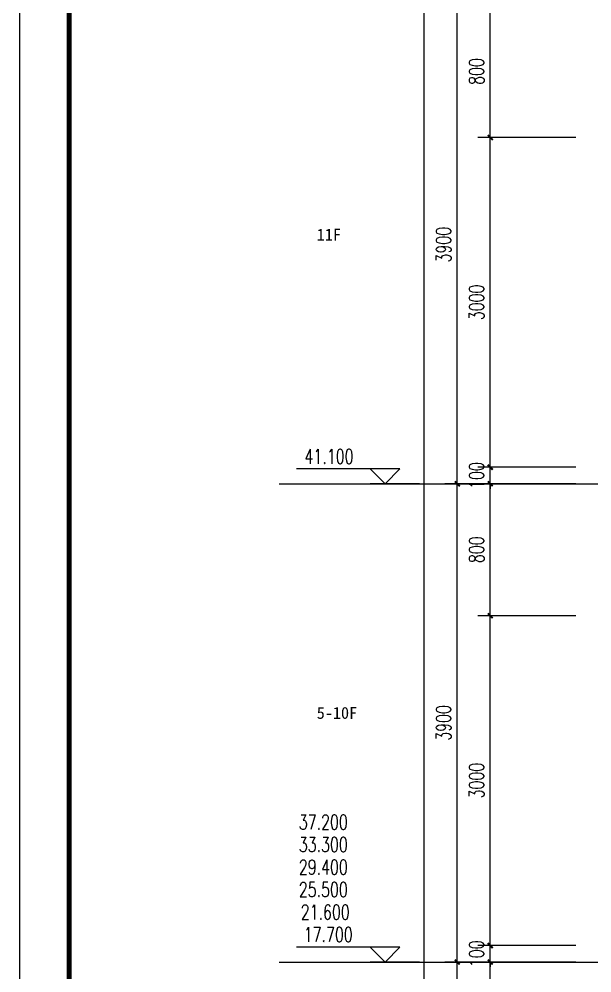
# Model space of a CAD drawing. Extents: x 1738711 to 2346805, y 1189731 to 2516152.
# Drawn here: x 1897829 to 1901301, y 1233528 to 1239312 of the extents above; entities that cross this region are included whole.
import ezdxf
from ezdxf.enums import TextEntityAlignment as Align

# ---------------------------------------------------------------- set-up
doc = ezdxf.new("R2010")
doc.units = 0
doc.header["$LTSCALE"] = 1000
doc.header["$MEASUREMENT"] = 0
for name, color, linetype in [('DIM_ELEV', 3, 'Continuous'), ('DOTE', 1, 'Continuous'), ('PUB_DIM', 3, 'Continuous'), ('PUB_TEXT', 7, 'Continuous'), ('TK', 4, 'Continuous')]:
    doc.layers.add(name, color=color, linetype=linetype)
doc.styles.add('_TCH_DIM', font='SIMPLEX', dxfattribs={"bigfont": 'GBCBIG'})
doc.styles.add('_TCH_DIM_T3', font='SIMPLEX', dxfattribs={"width": 0.705882, "bigfont": 'GBCBIG'})
doc.styles.add('STW', font='simhei_0.ttf')
doc.styles.add('宋体', font='SIMSUN.TTF', dxfattribs={"width": 0.75})
doc.dimstyles.new('_TCH_ARCH&&30', dxfattribs={"dimtxt": 89.25, "dimasz": 30, "dimexe": 75, "dimexo": 90, "dimgap": 37.875, "dimtad": 1, "dimdec": 0, "dimzin": 0, "dimdsep": 46, "dimtxsty": '_TCH_DIM_T3', "dimblk": 'ARCHTICK', "dimcen": 0.09, "dimclrt": 7, "dimazin": 2, "dimtfac": 1, "dimtdec": 0, "dimtix": 1, "dimtmove": 2, "dimatfit": 3, "dimfxl": 20, "dimtolj": 1, "dimtzin": 0, "dimarcsym": 0})

# ---------------------------------------------------------------- blocks, each defined once
blk = doc.blocks.new('hjashrtahreahe')
at = {"layer": 'TK', "color": 7, "const_width": 25}
blk.add_lwpolyline([(0, 59400), (84100, 59400), (84100, 0), (0, 0)], close=True, dxfattribs=at)
at = {"layer": 'TK', "color": 3, "const_width": 100}
blk.add_lwpolyline([(2500, 1000), (2500, 58400), (83100, 58400), (83100, 1000)], close=True, dxfattribs=at)
at = {"layer": 'TK', "style": '宋体', "width": 0.75}
for tag, height, p in [('项目负责人', 350, (6003, 57089)), ('专业负责人', 350, (6003, 56224)), ('设计人', 350, (6003, 55419)), ('版号1', 250, (77304, 22193)), ('时间1', 250, (82405, 22193)), ('版号2', 250, (77304, 21593)), ('时间2', 250, (82405, 21593)), ('版号3', 250, (77304, 20993)), ('时间3', 250, (82405, 20993)), ('建筑会签', 0.0001, (78978, 2403)), ('电气会签', 0.0001, (82128, 2403)), ('结构会签', 0.0001, (78978, 1803)), ('暖通会签', 0.0001, (82128, 1803)), ('给排水会签', 0.0001, (78978, 1250)), ('智能化会签', 0.0001, (82128, 1250))]:
    blk.add_attdef(tag, text='', height=height, dxfattribs=at).set_placement(p, align=Align.CENTER)
for tag, p in [('合作设计单位', (80816, 48986)), ('版号说明1', (79854, 22318)), ('版号说明2', (79854, 21718)), ('版号说明3', (79854, 21118)), ('浙江绿储科技有限公司', (80545, 16036)), ('百兆瓦级集中式熔盐储能关键', (80545, 14953)), ('设备研发及制造基地项目', (80545, 14603)), ('1#研发楼', (80545, 13636)), ('图名', (80545, 12436)), ('工程编号', (78978, 11461)), ('子项编号', (82128, 11461)), ('建筑', (78978, 10711)), ('图号', (82128, 10711)), ('施工图', (78978, 9961)), ('2023.03', (82128, 9961)), ('审定', (79353, 8461)), ('审核', (79353, 7711)), ('工程负责', (79353, 6961)), ('专业负责', (79353, 6211)), ('设计', (79353, 5461)), ('制图', (79353, 4711)), ('校对', (79353, 3961))]:
    blk.add_attdef(tag, text='', height=250, dxfattribs=at).set_placement(p, align=Align.MIDDLE_CENTER)
blk = doc.blocks.new('_ArchTick')
at = {"color": 0, "linetype": 'ByBlock', "const_width": 0.4}
blk.add_lwpolyline([(-0.5, -0.5), (0.5, 0.5)], dxfattribs=at)
blk = doc.blocks.new('*D1946')
at = {"layer": 'Defpoints', "color": 0, "transparency": 16777216}
for p in [(1900685, 1233594.4), (1901294.1, 1233594.4), (1901294.1, 1232794.4)]:
    blk.add_point(p, dxfattribs=at)
at = {"layer": 'PUB_DIM', "color": 0, "lineweight": -2, "transparency": 16777216}
for p, q in [((1901204.1, 1233594.4), (1900610, 1233594.4)), ((1900685, 1232794.4), (1900685, 1233594.4)), ((1901204.1, 1232794.4), (1900610, 1232794.4))]:
    blk.add_line(p, q, dxfattribs=at)
at = {"layer": 'PUB_DIM', "color": 0, "lineweight": -2, "transparency": 16777216, "xscale": 30, "yscale": 30, "zscale": 30}
for p, rotation in [((1900685, 1233594.4), 90), ((1900685, 1232794.4), 270)]:
    blk.add_blockref('_ArchTick', p, dxfattribs=dict(at, rotation=rotation))
at = {"layer": 'PUB_DIM', "color": 7, "transparency": 16777216, "insert": (1900602.5, 1233194.4), "char_height": 89.25, "attachment_point": 5, "rotation": 90, "style": '_TCH_DIM_T3'}
blk.add_mtext('\\A1;800', dxfattribs=at)
blk = doc.blocks.new('*D1947')
at = {"layer": 'Defpoints', "color": 0, "transparency": 16777216}
for p in [(1900685, 1233694.4), (1901294.1, 1233694.4), (1901294.1, 1233594.4)]:
    blk.add_point(p, dxfattribs=at)
at = {"layer": 'PUB_DIM', "color": 0, "lineweight": -2, "transparency": 16777216}
for p, q in [((1901204.1, 1233694.4), (1900610, 1233694.4)), ((1900685, 1233694.4), (1900685, 1233724.4)), ((1900685, 1233594.4), (1900685, 1233694.4)), ((1901204.1, 1233594.4), (1900610, 1233594.4)), ((1900685, 1233594.4), (1900685, 1233564.4))]:
    blk.add_line(p, q, dxfattribs=at)
at = {"layer": 'PUB_DIM', "color": 0, "lineweight": -2, "transparency": 16777216, "xscale": 30, "yscale": 30, "zscale": 30}
for p, rotation in [((1900685, 1233694.4), 270), ((1900685, 1233594.4), 90)]:
    blk.add_blockref('_ArchTick', p, dxfattribs=dict(at, rotation=rotation))
at = {"layer": 'PUB_DIM', "color": 7, "transparency": 16777216, "insert": (1900602.5, 1233644.4), "char_height": 89.25, "attachment_point": 5, "rotation": 90, "style": '_TCH_DIM_T3'}
blk.add_mtext('\\A1;100', dxfattribs=at)
blk = doc.blocks.new('*D1948')
at = {"layer": 'Defpoints', "color": 0, "transparency": 16777216}
for p in [(1900685, 1235694.4), (1901294.1, 1235694.4), (1901294.1, 1233694.4)]:
    blk.add_point(p, dxfattribs=at)
at = {"layer": 'PUB_DIM', "color": 0, "lineweight": -2, "transparency": 16777216}
for p, q in [((1901204.1, 1235694.4), (1900610, 1235694.4)), ((1900685, 1233694.4), (1900685, 1235694.4)), ((1901204.1, 1233694.4), (1900610, 1233694.4))]:
    blk.add_line(p, q, dxfattribs=at)
at = {"layer": 'PUB_DIM', "color": 0, "lineweight": -2, "transparency": 16777216, "xscale": 30, "yscale": 30, "zscale": 30}
for p, rotation in [((1900685, 1235694.4), 90), ((1900685, 1233694.4), 270)]:
    blk.add_blockref('_ArchTick', p, dxfattribs=dict(at, rotation=rotation))
at = {"layer": 'PUB_DIM', "color": 7, "transparency": 16777216, "insert": (1900602.5, 1234694.4), "char_height": 89.25, "attachment_point": 5, "rotation": 90, "style": '_TCH_DIM_T3'}
blk.add_mtext('\\A1;3000', dxfattribs=at)
blk = doc.blocks.new('*D1949')
at = {"layer": 'Defpoints', "color": 0, "transparency": 16777216}
for p in [(1900685, 1236494.4), (1901294.1, 1236494.4), (1901294.1, 1235694.4)]:
    blk.add_point(p, dxfattribs=at)
at = {"layer": 'PUB_DIM', "color": 0, "lineweight": -2, "transparency": 16777216}
for p, q in [((1901204.1, 1236494.4), (1900610, 1236494.4)), ((1900685, 1235694.4), (1900685, 1236494.4)), ((1901204.1, 1235694.4), (1900610, 1235694.4))]:
    blk.add_line(p, q, dxfattribs=at)
at = {"layer": 'PUB_DIM', "color": 0, "lineweight": -2, "transparency": 16777216, "xscale": 30, "yscale": 30, "zscale": 30}
for p, rotation in [((1900685, 1236494.4), 90), ((1900685, 1235694.4), 270)]:
    blk.add_blockref('_ArchTick', p, dxfattribs=dict(at, rotation=rotation))
at = {"layer": 'PUB_DIM', "color": 7, "transparency": 16777216, "insert": (1900602.5, 1236094.4), "char_height": 89.25, "attachment_point": 5, "rotation": 90, "style": '_TCH_DIM_T3'}
blk.add_mtext('\\A1;800', dxfattribs=at)
blk = doc.blocks.new('*D1950')
at = {"layer": 'Defpoints', "color": 0, "transparency": 16777216}
for p in [(1900685, 1236594.4), (1901294.1, 1236594.4), (1901294.1, 1236494.4)]:
    blk.add_point(p, dxfattribs=at)
at = {"layer": 'PUB_DIM', "color": 0, "lineweight": -2, "transparency": 16777216}
for p, q in [((1901204.1, 1236594.4), (1900610, 1236594.4)), ((1900685, 1236594.4), (1900685, 1236624.4)), ((1900685, 1236494.4), (1900685, 1236594.4)), ((1901204.1, 1236494.4), (1900610, 1236494.4)), ((1900685, 1236494.4), (1900685, 1236464.4))]:
    blk.add_line(p, q, dxfattribs=at)
at = {"layer": 'PUB_DIM', "color": 0, "lineweight": -2, "transparency": 16777216, "xscale": 30, "yscale": 30, "zscale": 30}
for p, rotation in [((1900685, 1236594.4), 270), ((1900685, 1236494.4), 90)]:
    blk.add_blockref('_ArchTick', p, dxfattribs=dict(at, rotation=rotation))
at = {"layer": 'PUB_DIM', "color": 7, "transparency": 16777216, "insert": (1900602.5, 1236544.4), "char_height": 89.25, "attachment_point": 5, "rotation": 90, "style": '_TCH_DIM_T3'}
blk.add_mtext('\\A1;100', dxfattribs=at)
blk = doc.blocks.new('*D1951')
at = {"layer": 'Defpoints', "color": 0, "transparency": 16777216}
for p in [(1900685, 1238594.4), (1901294.1, 1238594.4), (1901294.1, 1236594.4)]:
    blk.add_point(p, dxfattribs=at)
at = {"layer": 'PUB_DIM', "color": 0, "lineweight": -2, "transparency": 16777216}
for p, q in [((1901204.1, 1238594.4), (1900610, 1238594.4)), ((1900685, 1236594.4), (1900685, 1238594.4)), ((1901204.1, 1236594.4), (1900610, 1236594.4))]:
    blk.add_line(p, q, dxfattribs=at)
at = {"layer": 'PUB_DIM', "color": 0, "lineweight": -2, "transparency": 16777216, "xscale": 30, "yscale": 30, "zscale": 30}
for p, rotation in [((1900685, 1238594.4), 90), ((1900685, 1236594.4), 270)]:
    blk.add_blockref('_ArchTick', p, dxfattribs=dict(at, rotation=rotation))
at = {"layer": 'PUB_DIM', "color": 7, "transparency": 16777216, "insert": (1900602.5, 1237594.4), "char_height": 89.25, "attachment_point": 5, "rotation": 90, "style": '_TCH_DIM_T3'}
blk.add_mtext('\\A1;3000', dxfattribs=at)
blk = doc.blocks.new('*D1952')
at = {"layer": 'Defpoints', "color": 0, "transparency": 16777216}
for p in [(1900685, 1239394.4), (1901294.1, 1239394.4), (1901294.1, 1238594.4)]:
    blk.add_point(p, dxfattribs=at)
at = {"layer": 'PUB_DIM', "color": 0, "lineweight": -2, "transparency": 16777216}
for p, q in [((1901204.1, 1239394.4), (1900610, 1239394.4)), ((1900685, 1238594.4), (1900685, 1239394.4)), ((1901204.1, 1238594.4), (1900610, 1238594.4))]:
    blk.add_line(p, q, dxfattribs=at)
at = {"layer": 'PUB_DIM', "color": 0, "lineweight": -2, "transparency": 16777216, "xscale": 30, "yscale": 30, "zscale": 30}
for p, rotation in [((1900685, 1239394.4), 90), ((1900685, 1238594.4), 270)]:
    blk.add_blockref('_ArchTick', p, dxfattribs=dict(at, rotation=rotation))
at = {"layer": 'PUB_DIM', "color": 7, "transparency": 16777216, "insert": (1900602.5, 1238994.4), "char_height": 89.25, "attachment_point": 5, "rotation": 90, "style": '_TCH_DIM_T3'}
blk.add_mtext('\\A1;800', dxfattribs=at)
blk = doc.blocks.new('*D1958')
at = {"layer": 'Defpoints', "color": 0, "transparency": 16777216}
for p in [(1900485, 1233594.4), (1901294.1, 1233594.4), (1901294.1, 1230694.4)]:
    blk.add_point(p, dxfattribs=at)
at = {"layer": 'PUB_DIM', "color": 0, "lineweight": -2, "transparency": 16777216}
for p, q in [((1901204.1, 1233594.4), (1900410, 1233594.4)), ((1900485, 1230694.4), (1900485, 1233594.4)), ((1901204.1, 1230694.4), (1900410, 1230694.4))]:
    blk.add_line(p, q, dxfattribs=at)
at = {"layer": 'PUB_DIM', "color": 0, "lineweight": -2, "transparency": 16777216, "xscale": 30, "yscale": 30, "zscale": 30}
for p, rotation in [((1900485, 1233594.4), 90), ((1900485, 1230694.4), 270)]:
    blk.add_blockref('_ArchTick', p, dxfattribs=dict(at, rotation=rotation))
at = {"layer": 'PUB_DIM', "color": 7, "transparency": 16777216, "insert": (1900402.5, 1232144.4), "char_height": 89.25, "attachment_point": 5, "rotation": 90, "style": '_TCH_DIM_T3'}
blk.add_mtext('\\A1;3900', dxfattribs=at)
blk = doc.blocks.new('*D1959')
at = {"layer": 'Defpoints', "color": 0, "transparency": 16777216}
for p in [(1900485, 1236494.4), (1901294.1, 1236494.4), (1901294.1, 1233594.4)]:
    blk.add_point(p, dxfattribs=at)
at = {"layer": 'PUB_DIM', "color": 0, "lineweight": -2, "transparency": 16777216}
for p, q in [((1901204.1, 1236494.4), (1900410, 1236494.4)), ((1900485, 1233594.4), (1900485, 1236494.4)), ((1901204.1, 1233594.4), (1900410, 1233594.4))]:
    blk.add_line(p, q, dxfattribs=at)
at = {"layer": 'PUB_DIM', "color": 0, "lineweight": -2, "transparency": 16777216, "xscale": 30, "yscale": 30, "zscale": 30}
for p, rotation in [((1900485, 1236494.4), 90), ((1900485, 1233594.4), 270)]:
    blk.add_blockref('_ArchTick', p, dxfattribs=dict(at, rotation=rotation))
at = {"layer": 'PUB_DIM', "color": 7, "transparency": 16777216, "insert": (1900402.5, 1235044.4), "char_height": 89.25, "attachment_point": 5, "rotation": 90, "style": '_TCH_DIM_T3'}
blk.add_mtext('\\A1;3900', dxfattribs=at)
blk = doc.blocks.new('*D1960')
at = {"layer": 'Defpoints', "color": 0, "transparency": 16777216}
for p in [(1900485, 1239394.4), (1901294.1, 1239394.4), (1901294.1, 1236494.4)]:
    blk.add_point(p, dxfattribs=at)
at = {"layer": 'PUB_DIM', "color": 0, "lineweight": -2, "transparency": 16777216}
for p, q in [((1901204.1, 1239394.4), (1900410, 1239394.4)), ((1900485, 1236494.4), (1900485, 1239394.4)), ((1901204.1, 1236494.4), (1900410, 1236494.4))]:
    blk.add_line(p, q, dxfattribs=at)
at = {"layer": 'PUB_DIM', "color": 0, "lineweight": -2, "transparency": 16777216, "xscale": 30, "yscale": 30, "zscale": 30}
for p, rotation in [((1900485, 1239394.4), 90), ((1900485, 1236494.4), 270)]:
    blk.add_blockref('_ArchTick', p, dxfattribs=dict(at, rotation=rotation))
at = {"layer": 'PUB_DIM', "color": 7, "transparency": 16777216, "insert": (1900402.5, 1237944.4), "char_height": 89.25, "attachment_point": 5, "rotation": 90, "style": '_TCH_DIM_T3'}
blk.add_mtext('\\A1;3900', dxfattribs=at)
blk = doc.blocks.new('*D1962')
at = {"layer": 'Defpoints', "color": 0, "transparency": 16777216}
for p in [(1900285, 1242394.4), (1901294.1, 1242394.4), (1901294.1, 1221594.4)]:
    blk.add_point(p, dxfattribs=at)
at = {"layer": 'PUB_DIM', "color": 0, "lineweight": -2, "transparency": 16777216}
for p, q in [((1901204.1, 1242394.4), (1900210, 1242394.4)), ((1900285, 1221594.4), (1900285, 1242394.4)), ((1901204.1, 1221594.4), (1900210, 1221594.4))]:
    blk.add_line(p, q, dxfattribs=at)
at = {"layer": 'PUB_DIM', "color": 0, "lineweight": -2, "transparency": 16777216, "xscale": 30, "yscale": 30, "zscale": 30}
for p, rotation in [((1900285, 1242394.4), 90), ((1900285, 1221594.4), 270)]:
    blk.add_blockref('_ArchTick', p, dxfattribs=dict(at, rotation=rotation))
at = {"layer": 'PUB_DIM', "color": 7, "transparency": 16777216, "insert": (1900202.5, 1231994.4), "char_height": 89.25, "attachment_point": 5, "rotation": 90, "style": '_TCH_DIM_T3'}
blk.add_mtext('\\A1;48300', dxfattribs=at)

msp = doc.modelspace()

# ---------------------------------------------------------------- linework, layer by layer
at = {"layer": 'DIM_ELEV'}
for p, q in [((1900137.1, 1236584.4), (1899510.7, 1236584.4)), ((1900047.1, 1236494.4), (1899957.1, 1236584.4)), ((1900047.1, 1236494.4), (1900137.1, 1236584.4)), ((1900257.1, 1236494.4), (1899957.1, 1236494.4)), ((1900137.1, 1233684.4), (1899510.7, 1233684.4)), ((1900047.1, 1233594.4), (1899957.1, 1233684.4)), ((1900047.1, 1233594.4), (1900137.1, 1233684.4)), ((1900257.1, 1233594.4), (1899957.1, 1233594.4))]:
    msp.add_line(p, q, dxfattribs=at)
at = {"layer": 'DOTE'}
for p, q in [((1899406.5, 1236494.4), (1905400.9, 1236494.4)), ((1899406.5, 1233594.4), (1905400.9, 1233594.4))]:
    msp.add_line(p, q, dxfattribs=at)

# ---------------------------------------------------------------- block references
at = {"xscale": 0.3, "yscale": 0.3, "zscale": 0.3, "rotation": 270}
msp.add_blockref('hjashrtahreahe', (1897833.1, 1243631.6), dxfattribs=at)

# ---------------------------------------------------------------- texts
at = {"style": 'STW'}
for s, p in [('11F', (1899633.2, 1237969.1)), ('5-10F', (1899633.2, 1235069.1))]:
    msp.add_text(s, height=72.1, dxfattribs=at).set_placement(p)
at = {"layer": 'PUB_TEXT', "color": 7, "style": '_TCH_DIM', "width": 0.705882}
for s, p in [('41.100', (1899559.3, 1236615.9)), ('37.200', (1899524.5, 1234398.4)), ('33.300', (1899524.5, 1234261.9)), ('29.400', (1899524.5, 1234125.4)), ('25.500', (1899524.5, 1233988.9)), ('21.600', (1899536.5, 1233852.4)), ('17.700', (1899554.5, 1233715.9))]:
    msp.add_text(s, height=89.25, dxfattribs=at).set_placement(p)

# ---------------------------------------------------------------- dimensions: what is measured, and where the dimension line sits
at = {"layer": 'PUB_DIM'}
for p1, p2, distance, text, picture, middle in [((1901294.1, 1221594.4), (1901294.1, 1242394.4), 1009.1, '48300', '*D1962', (1900202.5, 1231994.4)), ((1901294.1, 1236494.4), (1901294.1, 1239394.4), 809.1, '3900', '*D1960', (1900402.5, 1237944.4)), ((1901294.1, 1236594.4), (1901294.1, 1238594.4), 609.1, '3000', '*D1951', (1900602.5, 1237594.4)), ((1901294.1, 1233594.4), (1901294.1, 1236494.4), 809.1, '3900', '*D1959', (1900402.5, 1235044.4)), ((1901294.1, 1233694.4), (1901294.1, 1235694.4), 609.1, '3000', '*D1948', (1900602.5, 1234694.4)), ((1901294.1, 1230694.4), (1901294.1, 1233594.4), 809.1, '3900', '*D1958', (1900402.5, 1232144.4))]:
    dim = msp.add_aligned_dim(p1=p1, p2=p2, distance=distance, text=text, dimstyle='_TCH_ARCH&&30', dxfattribs=at)
    dim.commit()
    dim.dimension.update_dxf_attribs({"geometry": picture, "text_midpoint": middle})
for p1, p2, picture, middle in [((1901294.1, 1238594.4), (1901294.1, 1239394.4), '*D1952', (1900602.5, 1238994.4)), ((1901294.1, 1236494.4), (1901294.1, 1236594.4), '*D1950', (1900602.5, 1236544.4)), ((1901294.1, 1235694.4), (1901294.1, 1236494.4), '*D1949', (1900602.5, 1236094.4)), ((1901294.1, 1233594.4), (1901294.1, 1233694.4), '*D1947', (1900602.5, 1233644.4)), ((1901294.1, 1232794.4), (1901294.1, 1233594.4), '*D1946', (1900602.5, 1233194.4))]:
    dim = msp.add_aligned_dim(p1=p1, p2=p2, distance=609.1, dimstyle='_TCH_ARCH&&30', dxfattribs=at)
    dim.commit()
    dim.dimension.update_dxf_attribs({"geometry": picture, "text_midpoint": middle})

doc.saveas('drawing.dxf')
